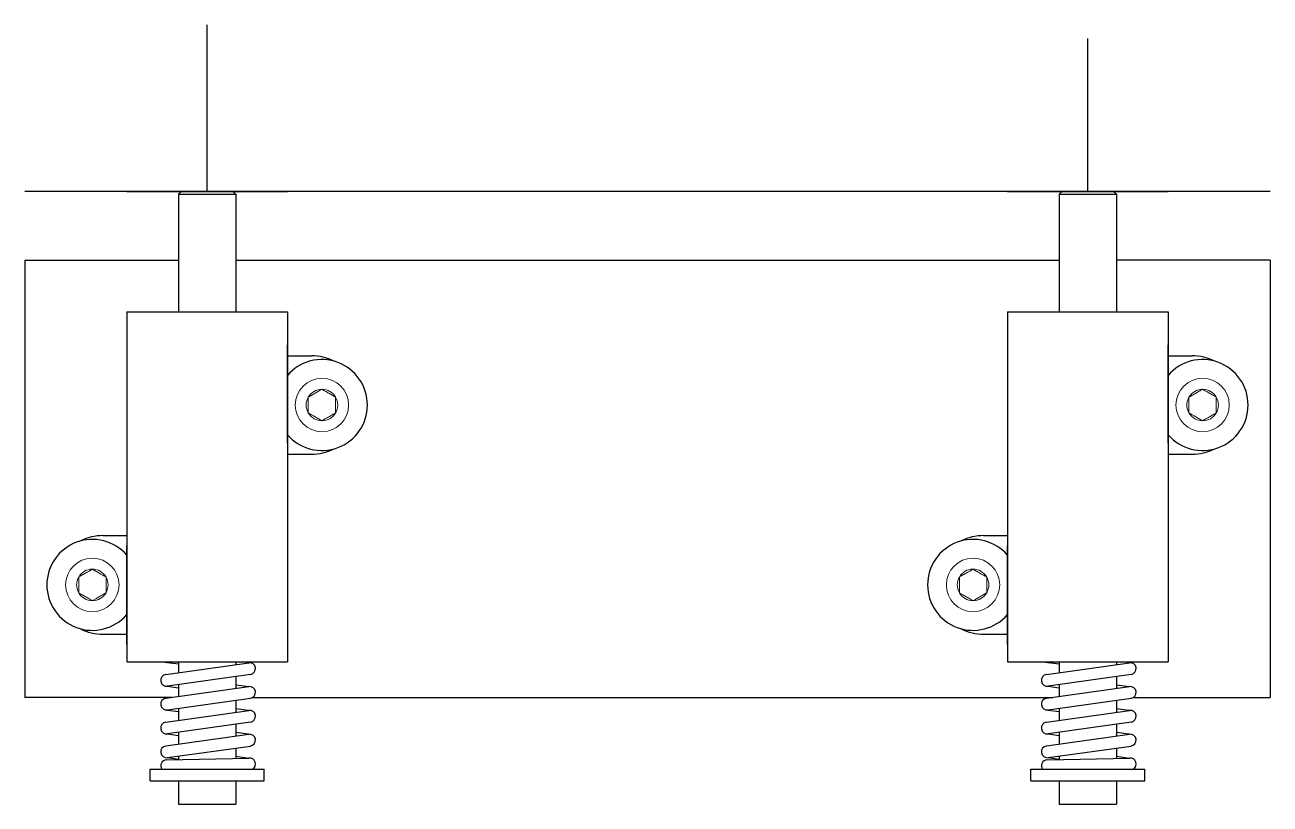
# Model space of a CAD drawing. Header units: inches. Extents: x -1 to 66.5, y -11.9 to 25.2.
# Drawn here: x 49.757 to 54.027, y 13.741 to 16.414 of the extents above; entities that cross this region are included whole.
import ezdxf

# ---------------------------------------------------------------- set-up
doc = ezdxf.new("R2010")
doc.units = ezdxf.units.IN
doc.header["$MEASUREMENT"] = 0
doc.linetypes.add('SLD-Solid', pattern=[0])
for name, color, linetype in [('Fastener', 134, 'Continuous'), ('Panel', 1, 'Continuous'), ('Solenoid', 6, 'Continuous')]:
    doc.layers.add(name, color=color, linetype=linetype)

msp = doc.modelspace()

# ---------------------------------------------------------------- linework, layer by layer
at = {"layer": 'Fastener', "linetype": 'SLD-Solid', "lineweight": 15}
for centre in [(50.7756, 15.1104), (53.7956, 15.1104), (49.9882, 14.4934), (53.0082, 14.4934)]:
    msp.add_circle(centre, 0.0915, dxfattribs=at)
at = {"layer": 'Fastener'}
for centre, start, end in [((50.7756, 15.1104), 220.7388, 139.2612), ((53.7956, 15.1104), 220.7388, 139.2612), ((49.9882, 14.4934), 40.7388, 319.2612), ((53.0082, 14.4934), 40.7388, 319.2612)]:
    msp.add_arc(centre, 0.156, start, end, dxfattribs=at)
at = {"layer": 'Fastener', "linetype": 'SLD-Solid', "lineweight": 15}
for centre, start, end in [((50.7756, 15.1104), 90, 150), ((50.7756, 15.1104), 30, 90), ((53.7956, 15.1104), 90, 150), ((53.7956, 15.1104), 30, 90), ((50.7756, 15.1104), 150, 210), ((50.7756, 15.1104), 330, 30), ((53.7956, 15.1104), 150, 210), ((53.7956, 15.1104), 330, 30), ((50.7756, 15.1104), 210, 270), ((50.7756, 15.1104), 270, 330), ((53.7956, 15.1104), 210, 270), ((53.7956, 15.1104), 270, 330), ((49.9882, 14.4934), 150, 210), ((49.9882, 14.4934), 90, 150), ((49.9882, 14.4934), 30, 90), ((49.9882, 14.4934), 330, 30), ((53.0082, 14.4934), 150, 210), ((53.0082, 14.4934), 90, 150), ((53.0082, 14.4934), 30, 90), ((53.0082, 14.4934), 330, 30), ((49.9882, 14.4934), 210, 270), ((49.9882, 14.4934), 270, 330), ((53.0082, 14.4934), 210, 270), ((53.0082, 14.4934), 270, 330)]:
    msp.add_arc(centre, 0.0541, start, end, dxfattribs=at)
for points, knots in [([(50.7287, 15.1375), (50.7324, 15.1396), (50.7361, 15.1417), (50.7439, 15.1462), (50.748, 15.1486), (50.7603, 15.1557), (50.7682, 15.1603), (50.7756, 15.1645)], [0, 0, 0, 0, 0.25, 0.25, 0.5, 0.5, 1, 1, 1, 1]), ([(50.7756, 15.1645), (50.7793, 15.1624), (50.783, 15.1602), (50.7908, 15.1558), (50.7949, 15.1534), (50.8072, 15.1463), (50.8151, 15.1417), (50.8225, 15.1375)], [0, 0, 0, 0, 0.25, 0.25, 0.5, 0.5, 1, 1, 1, 1]), ([(53.7487, 15.1375), (53.7524, 15.1396), (53.7561, 15.1417), (53.7639, 15.1462), (53.768, 15.1486), (53.7803, 15.1557), (53.7882, 15.1603), (53.7956, 15.1645)], [0, 0, 0, 0, 0.25, 0.25, 0.5, 0.5, 1, 1, 1, 1]), ([(53.7956, 15.1645), (53.7993, 15.1624), (53.803, 15.1602), (53.8108, 15.1558), (53.8149, 15.1534), (53.8272, 15.1463), (53.8351, 15.1417), (53.8425, 15.1375)], [0, 0, 0, 0, 0.25, 0.25, 0.5, 0.5, 1, 1, 1, 1]), ([(50.7287, 15.0833), (50.7287, 15.0917), (50.7287, 15.1009), (50.7287, 15.1152), (50.7287, 15.1198), (50.7287, 15.1289), (50.7287, 15.1333), (50.7287, 15.1375)], [0, 0, 0, 0, 0.5, 0.5, 0.75, 0.75, 1, 1, 1, 1]), ([(50.8225, 15.0833), (50.8225, 15.0917), (50.8225, 15.1009), (50.8225, 15.1152), (50.8225, 15.1198), (50.8225, 15.1289), (50.8225, 15.1333), (50.8225, 15.1375)], [0, 0, 0, 0, 0.5, 0.5, 0.75, 0.75, 1, 1, 1, 1]), ([(53.7487, 15.0833), (53.7487, 15.0917), (53.7487, 15.1009), (53.7487, 15.1152), (53.7487, 15.1198), (53.7487, 15.1289), (53.7487, 15.1333), (53.7487, 15.1375)], [0, 0, 0, 0, 0.5, 0.5, 0.75, 0.75, 1, 1, 1, 1]), ([(53.8425, 15.0833), (53.8425, 15.0917), (53.8425, 15.1009), (53.8425, 15.1152), (53.8425, 15.1198), (53.8425, 15.1289), (53.8425, 15.1333), (53.8425, 15.1375)], [0, 0, 0, 0, 0.5, 0.5, 0.75, 0.75, 1, 1, 1, 1]), ([(50.7756, 15.0563), (50.772, 15.0584), (50.7682, 15.0605), (50.7605, 15.065), (50.7564, 15.0674), (50.7441, 15.0745), (50.7361, 15.0791), (50.7287, 15.0833)], [0, 0, 0, 0, 0.25, 0.25, 0.5, 0.5, 1, 1, 1, 1]), ([(50.8225, 15.0833), (50.8188, 15.0812), (50.8151, 15.0791), (50.8073, 15.0746), (50.8032, 15.0722), (50.791, 15.0651), (50.783, 15.0605), (50.7756, 15.0563)], [0, 0, 0, 0, 0.25, 0.25, 0.5, 0.5, 1, 1, 1, 1]), ([(53.7956, 15.0563), (53.792, 15.0584), (53.7882, 15.0605), (53.7805, 15.065), (53.7764, 15.0674), (53.7641, 15.0745), (53.7561, 15.0791), (53.7487, 15.0833)], [0, 0, 0, 0, 0.25, 0.25, 0.5, 0.5, 1, 1, 1, 1]), ([(53.8425, 15.0833), (53.8388, 15.0812), (53.8351, 15.0791), (53.8273, 15.0746), (53.8232, 15.0722), (53.811, 15.0651), (53.803, 15.0605), (53.7956, 15.0563)], [0, 0, 0, 0, 0.25, 0.25, 0.5, 0.5, 1, 1, 1, 1]), ([(49.9413, 14.5205), (49.945, 14.5226), (49.9487, 14.5247), (49.9565, 14.5292), (49.9606, 14.5316), (49.9729, 14.5387), (49.9808, 14.5433), (49.9882, 14.5475)], [0, 0, 0, 0, 0.25, 0.25, 0.5, 0.5, 1, 1, 1, 1]), ([(49.9413, 14.4663), (49.9413, 14.4747), (49.9413, 14.4839), (49.9413, 14.4982), (49.9413, 14.5028), (49.9413, 14.5119), (49.9413, 14.5163), (49.9413, 14.5205)], [0, 0, 0, 0, 0.5, 0.5, 0.75, 0.75, 1, 1, 1, 1]), ([(49.9882, 14.5475), (49.9919, 14.5454), (49.9956, 14.5432), (50.0034, 14.5388), (50.0075, 14.5364), (50.0198, 14.5293), (50.0277, 14.5247), (50.0351, 14.5205)], [0, 0, 0, 0, 0.25, 0.25, 0.5, 0.5, 1, 1, 1, 1]), ([(50.0351, 14.4663), (50.0351, 14.4747), (50.0351, 14.4839), (50.0351, 14.4982), (50.0351, 14.5028), (50.0351, 14.5119), (50.0351, 14.5163), (50.0351, 14.5205)], [0, 0, 0, 0, 0.5, 0.5, 0.75, 0.75, 1, 1, 1, 1]), ([(52.9613, 14.5205), (52.965, 14.5226), (52.9687, 14.5247), (52.9765, 14.5292), (52.9806, 14.5316), (52.9929, 14.5387), (53.0008, 14.5433), (53.0082, 14.5475)], [0, 0, 0, 0, 0.25, 0.25, 0.5, 0.5, 1, 1, 1, 1]), ([(52.9613, 14.4663), (52.9613, 14.4747), (52.9613, 14.4839), (52.9613, 14.4982), (52.9613, 14.5028), (52.9613, 14.5119), (52.9613, 14.5163), (52.9613, 14.5205)], [0, 0, 0, 0, 0.5, 0.5, 0.75, 0.75, 1, 1, 1, 1]), ([(53.0082, 14.5475), (53.0119, 14.5454), (53.0156, 14.5432), (53.0234, 14.5388), (53.0275, 14.5364), (53.0398, 14.5293), (53.0477, 14.5247), (53.0551, 14.5205)], [0, 0, 0, 0, 0.25, 0.25, 0.5, 0.5, 1, 1, 1, 1]), ([(53.0551, 14.4663), (53.0551, 14.4747), (53.0551, 14.4839), (53.0551, 14.4982), (53.0551, 14.5028), (53.0551, 14.5119), (53.0551, 14.5163), (53.0551, 14.5205)], [0, 0, 0, 0, 0.5, 0.5, 0.75, 0.75, 1, 1, 1, 1]), ([(49.9882, 14.4393), (49.9846, 14.4414), (49.9808, 14.4435), (49.9731, 14.448), (49.969, 14.4504), (49.9567, 14.4575), (49.9487, 14.4621), (49.9413, 14.4663)], [0, 0, 0, 0, 0.25, 0.25, 0.5, 0.5, 1, 1, 1, 1]), ([(50.0351, 14.4663), (50.0314, 14.4642), (50.0277, 14.4621), (50.0199, 14.4576), (50.0158, 14.4552), (50.0036, 14.4481), (49.9956, 14.4435), (49.9882, 14.4393)], [0, 0, 0, 0, 0.25, 0.25, 0.5, 0.5, 1, 1, 1, 1]), ([(53.0082, 14.4393), (53.0046, 14.4414), (53.0008, 14.4435), (52.9931, 14.448), (52.989, 14.4504), (52.9767, 14.4575), (52.9687, 14.4621), (52.9613, 14.4663)], [0, 0, 0, 0, 0.25, 0.25, 0.5, 0.5, 1, 1, 1, 1]), ([(53.0551, 14.4663), (53.0514, 14.4642), (53.0477, 14.4621), (53.0399, 14.4576), (53.0358, 14.4552), (53.0236, 14.4481), (53.0156, 14.4435), (53.0082, 14.4393)], [0, 0, 0, 0, 0.25, 0.25, 0.5, 0.5, 1, 1, 1, 1])]:
    msp.add_open_spline(points, degree=3, knots=knots, dxfattribs=at)
at = {"layer": 'Panel'}
msp.add_line((54.0269, 15.8434), (49.7569, 15.8434), dxfattribs=at)
at = {"layer": 'Solenoid'}
for p, q in [((50.3819, 15.8434), (50.3819, 16.4145)), ((53.4019, 15.8434), (53.4019, 16.3683)), ((50.1064, 15.8434), (50.6574, 15.8434)), ((50.1064, 15.8434), (50.6574, 15.8434)), ((50.2835, 15.8334), (50.2935, 15.8434)), ((50.2935, 15.8434), (50.4703, 15.8434)), ((50.4803, 15.8334), (50.4703, 15.8434)), ((53.1264, 15.8434), (53.6774, 15.8434)), ((53.1264, 15.8434), (53.6774, 15.8434)), ((53.3035, 15.8334), (53.3135, 15.8434)), ((53.3135, 15.8434), (53.4903, 15.8434)), ((53.5003, 15.8334), (53.4903, 15.8434)), ((50.2835, 15.8334), (50.4803, 15.8334)), ((50.2835, 15.8334), (50.2835, 15.4304)), ((50.4803, 15.8334), (50.4803, 15.4304)), ((53.3035, 15.8334), (53.5003, 15.8334)), ((53.3035, 15.8334), (53.3035, 15.4304)), ((53.5003, 15.8334), (53.5003, 15.4304)), ((49.7569, 15.6074), (49.7569, 14.1074)), ((49.7569, 15.6074), (50.2835, 15.6074)), ((50.4803, 15.6074), (53.3035, 15.6074)), ((54.0269, 15.6074), (53.5003, 15.6074)), ((54.0269, 15.6074), (54.0269, 14.1861)), ((54.0269, 15.6074), (54.0269, 14.1074)), ((50.1064, 15.4304), (50.1064, 15.3234)), ((50.1064, 15.4304), (50.6574, 15.4304)), ((50.6574, 15.4304), (50.6574, 14.6934)), ((53.1264, 15.4304), (53.1264, 15.3234)), ((53.1264, 15.4304), (53.6774, 15.4304)), ((53.6774, 15.4304), (53.6774, 14.6934)), ((50.1064, 15.3234), (50.1064, 14.9854)), ((50.6574, 14.9794), (50.6574, 15.3174)), ((53.1264, 15.3234), (53.1264, 14.9854)), ((53.6774, 14.9794), (53.6774, 15.3174)), ((50.6574, 15.2794), (50.7394, 15.2794)), ((53.6774, 15.2794), (53.7594, 15.2794)), ((50.1064, 14.9854), (50.1064, 14.2294)), ((53.1264, 14.9854), (53.1264, 14.2294)), ((50.6574, 14.9414), (50.7394, 14.9414)), ((53.6774, 14.9414), (53.7594, 14.9414)), ((50.6574, 14.6934), (50.6574, 14.3554)), ((53.6774, 14.6934), (53.6774, 14.3554)), ((50.0244, 14.6624), (50.1064, 14.6624)), ((53.0444, 14.6624), (53.1264, 14.6624)), ((50.1064, 14.2889), (50.1064, 14.6269)), ((53.1264, 14.2889), (53.1264, 14.6269)), ((50.6574, 14.3554), (50.6574, 14.2294)), ((53.6774, 14.3554), (53.6774, 14.2294)), ((50.0244, 14.3244), (50.1064, 14.3244)), ((53.0444, 14.3244), (53.1264, 14.3244)), ((50.1064, 14.2294), (50.6574, 14.2294)), ((50.2399, 14.1861), (50.5247, 14.2261)), ((50.2574, 14.2294), (50.2455, 14.2277)), ((50.2574, 14.2294), (50.2455, 14.2277)), ((50.2455, 14.2277), (50.2835, 14.2222)), ((50.2455, 14.2277), (50.2835, 14.2222)), ((50.2835, 14.2294), (50.2835, 14.1922)), ((50.4803, 14.2294), (50.4803, 14.2198)), ((50.5074, 14.2294), (50.5304, 14.2261)), ((53.1264, 14.2294), (53.6774, 14.2294)), ((53.2599, 14.1861), (53.5447, 14.2261)), ((53.2774, 14.2294), (53.2655, 14.2277)), ((53.2774, 14.2294), (53.2655, 14.2277)), ((53.2655, 14.2277), (53.3035, 14.2222)), ((53.2655, 14.2277), (53.3035, 14.2222)), ((53.3035, 14.2294), (53.3035, 14.1922)), ((53.5003, 14.2294), (53.5003, 14.2198)), ((53.5274, 14.2294), (53.5504, 14.2261)), ((50.5304, 14.186), (50.2455, 14.146)), ((50.4803, 14.179), (50.4803, 14.1381)), ((53.5504, 14.186), (53.2655, 14.146)), ((53.5003, 14.179), (53.5003, 14.1381)), ((50.2399, 14.1043), (50.5247, 14.1443)), ((50.2399, 14.1043), (50.5247, 14.1443)), ((50.2455, 14.146), (50.2835, 14.1404)), ((50.2835, 14.1513), (50.2835, 14.1104)), ((50.4803, 14.1508), (50.5247, 14.1443)), ((53.2599, 14.1043), (53.5447, 14.1443)), ((53.2599, 14.1043), (53.5447, 14.1443)), ((53.2655, 14.146), (53.3035, 14.1404)), ((53.3035, 14.1513), (53.3035, 14.1104)), ((53.5003, 14.1508), (53.5447, 14.1443)), ((50.2619, 14.1074), (49.7569, 14.1074)), ((50.5304, 14.1042), (50.2455, 14.0642)), ((50.5304, 14.1042), (50.2455, 14.0642)), ((50.4803, 14.0972), (50.4803, 14.0563)), ((50.5387, 14.1074), (53.2819, 14.1074)), ((53.5504, 14.1042), (53.2655, 14.0642)), ((53.5504, 14.1042), (53.2655, 14.0642)), ((53.5003, 14.0972), (53.5003, 14.0563)), ((53.5587, 14.1074), (54.0269, 14.1074)), ((50.2399, 14.0225), (50.5247, 14.0626)), ((50.2455, 14.0642), (50.2835, 14.0586)), ((50.2455, 14.0642), (50.2835, 14.0586)), ((50.2835, 14.0696), (50.2835, 14.0287)), ((50.4803, 14.0698), (50.5304, 14.0626)), ((53.2599, 14.0225), (53.5447, 14.0626)), ((53.2655, 14.0642), (53.3035, 14.0586)), ((53.2655, 14.0642), (53.3035, 14.0586)), ((53.3035, 14.0696), (53.3035, 14.0287)), ((53.5003, 14.0698), (53.5504, 14.0626)), ((50.5304, 14.0225), (50.2455, 13.9825)), ((50.4803, 14.0155), (50.4803, 13.9746)), ((53.5504, 14.0225), (53.2655, 13.9825)), ((53.5003, 14.0155), (53.5003, 13.9746)), ((50.2399, 13.9408), (50.5247, 13.9808)), ((50.2455, 13.9825), (50.2835, 13.9769)), ((50.2835, 13.9878), (50.2835, 13.9469)), ((50.4803, 13.988), (50.5304, 13.9808)), ((53.2599, 13.9408), (53.5447, 13.9808)), ((53.2655, 13.9825), (53.3035, 13.9769)), ((53.3035, 13.9878), (53.3035, 13.9469)), ((53.5003, 13.988), (53.5504, 13.9808)), ((50.2455, 13.9007), (50.5304, 13.9407)), ((50.4803, 13.9337), (50.4803, 13.8981)), ((53.2655, 13.9007), (53.5504, 13.9407)), ((53.5003, 13.9337), (53.5003, 13.8981)), ((50.2426, 13.8932), (50.5247, 13.8991)), ((50.2455, 13.9007), (50.2835, 13.8951)), ((50.2835, 13.906), (50.2835, 13.8941)), ((50.4803, 13.9056), (50.5247, 13.8991)), ((53.2626, 13.8932), (53.5447, 13.8991)), ((53.2655, 13.9007), (53.3035, 13.8951)), ((53.3035, 13.906), (53.3035, 13.8941)), ((53.5003, 13.9056), (53.5447, 13.8991)), ((50.1864, 13.8614), (50.5774, 13.8614)), ((50.1864, 13.8214), (50.1864, 13.8614)), ((50.2263, 13.8614), (50.5375, 13.8614)), ((50.5774, 13.8214), (50.5774, 13.8614)), ((53.2064, 13.8614), (53.5974, 13.8614)), ((53.2064, 13.8214), (53.2064, 13.8614)), ((53.2463, 13.8614), (53.5575, 13.8614)), ((53.5974, 13.8214), (53.5974, 13.8614)), ((50.1864, 13.8214), (50.5774, 13.8214)), ((50.2835, 13.8214), (50.2835, 13.7414)), ((50.4803, 13.8214), (50.4803, 13.7414)), ((53.2064, 13.8214), (53.5974, 13.8214)), ((53.3035, 13.8214), (53.3035, 13.7414)), ((53.5003, 13.8214), (53.5003, 13.7414)), ((50.2835, 13.7414), (50.4803, 13.7414)), ((53.3035, 13.7414), (53.5003, 13.7414))]:
    msp.add_line(p, q, dxfattribs=at)
for centre, radius, start, end in [((50.7394, 15.1104), 0.169, 63.1019, 90), ((53.7594, 15.1104), 0.169, 63.1019, 90), ((50.7394, 15.1104), 0.169, 270, 296.8981), ((53.7594, 15.1104), 0.169, 270, 296.8981), ((50.0244, 14.4934), 0.169, 90, 116.8981), ((53.0444, 14.4934), 0.169, 90, 116.8981), ((50.0244, 14.4934), 0.169, 243.1019, 270), ((53.0444, 14.4934), 0.169, 243.1019, 270), ((50.2427, 14.2478), 0.0202, 245.2412, 278), ((50.2427, 14.2478), 0.0202, 245.2412, 278), ((50.5275, 14.206), 0.0202, 278, 97.9961), ((53.2627, 14.2478), 0.0202, 245.2412, 278), ((53.2627, 14.2478), 0.0202, 245.2412, 278), ((53.5475, 14.206), 0.0202, 278, 97.9961), ((50.2427, 14.166), 0.0202, 98, 278), ((53.2627, 14.166), 0.0202, 98, 278), ((50.5275, 14.1243), 0.0202, 278, 97.9961), ((50.5275, 14.1243), 0.0202, 278, 97.9961), ((53.5475, 14.1243), 0.0202, 278, 97.9961), ((53.5475, 14.1243), 0.0202, 278, 97.9961), ((50.2427, 14.0843), 0.0202, 98, 278), ((50.2427, 14.0843), 0.0202, 98, 278), ((53.2627, 14.0843), 0.0202, 98, 278), ((53.2627, 14.0843), 0.0202, 98, 278), ((50.5275, 14.0425), 0.0202, 278, 97.9961), ((53.5475, 14.0425), 0.0202, 278, 97.9961), ((50.2427, 14.0025), 0.0202, 98, 278), ((53.2627, 14.0025), 0.0202, 98, 278), ((50.5275, 13.9608), 0.0202, 278, 97.9961), ((53.5475, 13.9608), 0.0202, 278, 97.9961), ((50.2427, 13.9207), 0.0202, 98, 278), ((53.2627, 13.9207), 0.0202, 98, 278), ((50.2429, 13.873), 0.0202, 91, 215.0346), ((50.5275, 13.879), 0.0202, 299.4652, 97.9961), ((53.2629, 13.873), 0.0202, 91, 215.0346), ((53.5475, 13.879), 0.0202, 299.4652, 97.9961)]:
    msp.add_arc(centre, radius, start, end, dxfattribs=at)

doc.saveas('drawing.dxf')
